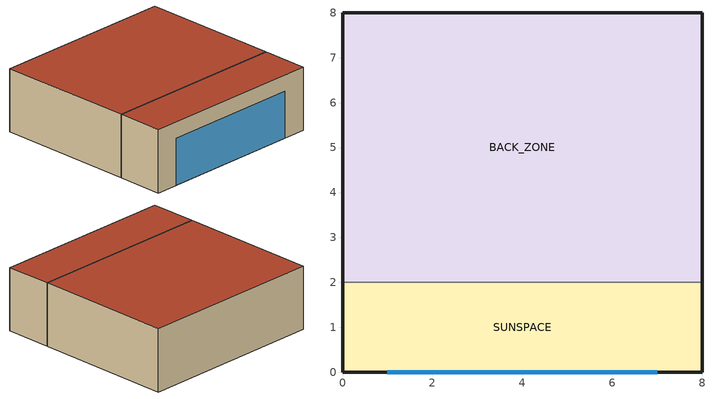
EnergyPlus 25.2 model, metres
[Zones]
BACK_ZONE
 floor ground (HEAVY_FLOOR): 0,8 8,8 8,2 0,2 z0
 wall outside (HEAVY_WALL): 8,2 8,8 0,8 0,2 z0:2.7
 wall to SUNSPACE (COMMON_WALL): 0,2 8,2 z0:2.7
 roof outside (HEAVY_ROOF): 8,2 8,8 0,8 0,2 z2.7
SUNSPACE
 floor ground (HEAVY_FLOOR): 0,2 8,2 8,0 0,0 z0
 wall outside (HEAVY_WALL): 0,2 0,0 8,0 8,2 z0:2.7
 window (DblClear_Window): 1,0 7,0 z0:2
 roof outside (HEAVY_ROOF): 8,0 8,2 0,2 0,0 z2.7
[Building]
ASHRAE140_Case950: 0, City, 0.04, 0.4, FullExterior, 25
[Site:GroundTemperature:BuildingSurface]
18, 18, 18, 18, 18, 18, 18, 18, 18, 18, 18, 18
[Material]
WOOD_SIDING: MediumSmooth, 0.009, 0.14, 530, 900
FOAM_INSULATION: MediumRough, 0.0615, 0.04, 14, 1400
CONCRETE_BLOCK: MediumRough, 0.1, 0.51, 1400, 840
CONCRETE_200: MediumRough, 0.2, 1.13, 1400, 1000
CONCRETE: MediumRough, 0.08, 1.13, 1400, 1000
ROOF_DECK: MediumSmooth, 0.019, 0.14, 500, 1300
CONCRETE_HEAVY: MediumRough, 0.08, 0.51, 1400, 840
HIGH_INSUL: MediumRough, 0.201, 0.04, 14, 1400
[Construction]
HEAVY_WALL: WOOD_SIDING, FOAM_INSULATION, CONCRETE_BLOCK
HEAVY_ROOF: CONCRETE, FOAM_INSULATION, ROOF_DECK
HEAVY_FLOOR: CONCRETE_HEAVY, HIGH_INSUL
COMMON_WALL: CONCRETE_200
DblClear_Window: DblClear_Glazing, DblClear_Gas, DblClear_Glazing
[WindowMaterial:Glazing]
DblClear_Glazing: SpectralAverage, , 0.003, 0.837, 0.075, 0.075, 0.898, 0.081, 0.081, 0, 0.84, 0.84, 0.9
[WindowMaterial:Gas]
DblClear_Gas: Air, 0.0127
[Zone]
BACK_ZONE; SUNSPACE: 0, 0, 0, 0, 1, 1, 2.7, AutoCalculate
[ZoneInfiltration:DesignFlowRate]
BACK_ZONE_Infil: BACK_ZONE, AlwaysOn, Flow/Zone, 0.018
SUNSPACE_Infil: SUNSPACE, AlwaysOn, Flow/Zone, 0.006
[ZoneControl:Thermostat]
BACK_ZONE_Tstat: BACK_ZONE, DualSP_Sched, ThermostatSetpoint:DualSetpoint, DualSP_Dual
[ThermostatSetpoint:DualSetpoint]
DualSP_Dual: BZ_HeatSP, BZ_CoolSP
[Zone equipment]
BACK_ZONE: BACK_ZONE_IdealLoads
SUNSPACE: SUNSPACE_IdealLoads
[ZoneHVAC:IdealLoadsAirSystem]
BACK_ZONE_IdealLoads: , BACK_ZONE_Inlet Node, BACK_ZONE_Exhaust Node, , 50, 13, 0.0156, 0.0077, NoLimit, , , NoLimit, , , , , ConstantSensibleHeatRatio, 0.7, None
SUNSPACE_IdealLoads: , SUNSPACE_Inlet Node, SUNSPACE_Exhaust Node, , 50, 13, 0.0156, 0.0077, NoLimit, , , NoLimit, , , , , ConstantSensibleHeatRatio, 0.7, None
[ZoneVentilation:DesignFlowRate]
BACK_ZONE_NightVent: BACK_ZONE, AlwaysOn, Flow/Zone, 0.018
[Schedule:Compact]
AlwaysOn: Fraction, Through: 12/31, For: AllDays, Until: 24:00, 1
BZ_HeatSP: Temperature, Through: 12/31, For: AllDays, Until: 24:00, -100
BZ_CoolSP: Temperature, Through: 12/31, For: AllDays, Until: 24:00, 27
DualSP_Sched: ControlType, Through: 12/31, For: AllDays, Until: 24:00, 4
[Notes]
── ASHRAE 140 Case 950 — High-Mass Night Ventilation (2-zone) ──────────
Reference: ASHRAE Standard 140-2023 Annex B8 (BESTEST Case 950)
Multi-zone interpretation per issue #1331 acceptance criteria:
- ZONE1 (back-zone, conditioned): 8m x 6m x 2.7m at y∈[2,8],
night ventilation schedule (5 ACH 20:00-06:00), cooling-only 27°C,
heating OFF (Case 950 spec: "no heating")
- ZONE2 (sunspace, free-floating): 8m x 2m x 2.7m at y∈[0,2]
- Common wall (200mm concrete): 21.6 m² between zones
- Infiltration: 0.5 ACH constant in each zone
Run with EnergyPlus 25.2.0 against the Golden-NREL TMY3 EPW to regenerate
the reference hourly CSV via generate_case_920_950_960_energy.py.
All coordinates are absolute world coordinates (no zone origins)
── Materials — High-Mass Construction per ASHRAE 140 Table 7-27 ──────
